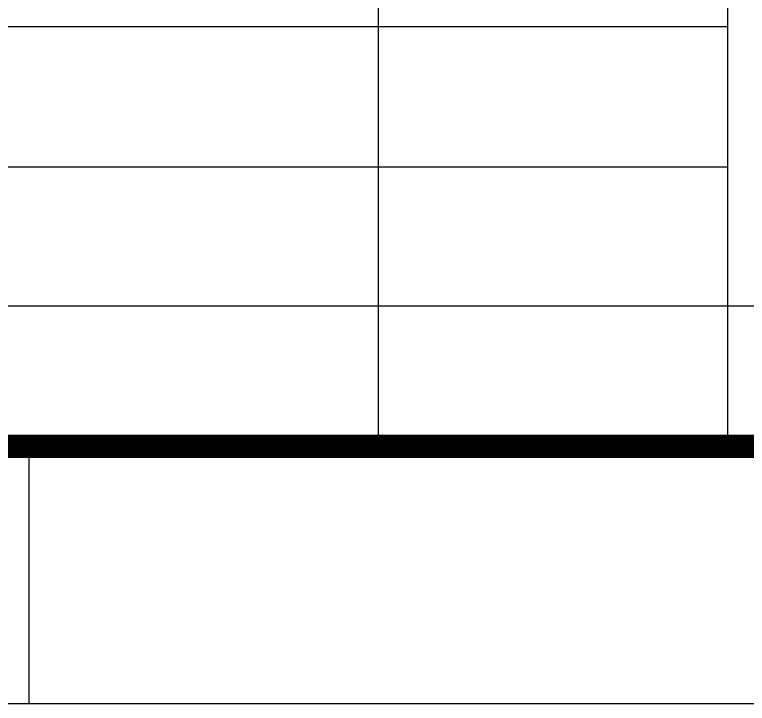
# Model space of a CAD drawing. Extents: x 0 to 594, y 0 to 841.
# Drawn here: x 433.38 to 464.79, y 0 to 29.51 of the extents above; entities that cross this region are included whole.
import ezdxf

# ---------------------------------------------------------------- set-up
doc = ezdxf.new("R2010")
doc.units = 0
doc.header["$LTSCALE"] = 3
doc.header["$MEASUREMENT"] = 0
doc.layers.add('BORDER', color=7, linetype='CONTINUOUS')

msp = doc.modelspace()

# ---------------------------------------------------------------- linework, layer by layer
at = {"layer": 'BORDER', "color": 122}
for p, q in [((448.958, 47), (448.958, 11.008)), ((463.948, 11.008), (463.948, 47)), ((403.947, 29.004), (463.948, 29.004)), ((403.947, 22.991), (463.948, 22.991)), ((582.992, 17.021), (403.947, 17.021)), ((434, 0), (434, 10.5)), ((0, 0), (594, 0))]:
    msp.add_line(p, q, dxfattribs=at)
at = {"layer": 'BORDER', "color": 122, "const_width": 1}
msp.add_lwpolyline([(24.992, 11.008), (582.992, 11.008), (582.992, 831.008), (24.992, 831.008)], close=True, dxfattribs=at)

doc.saveas('drawing.dxf')
